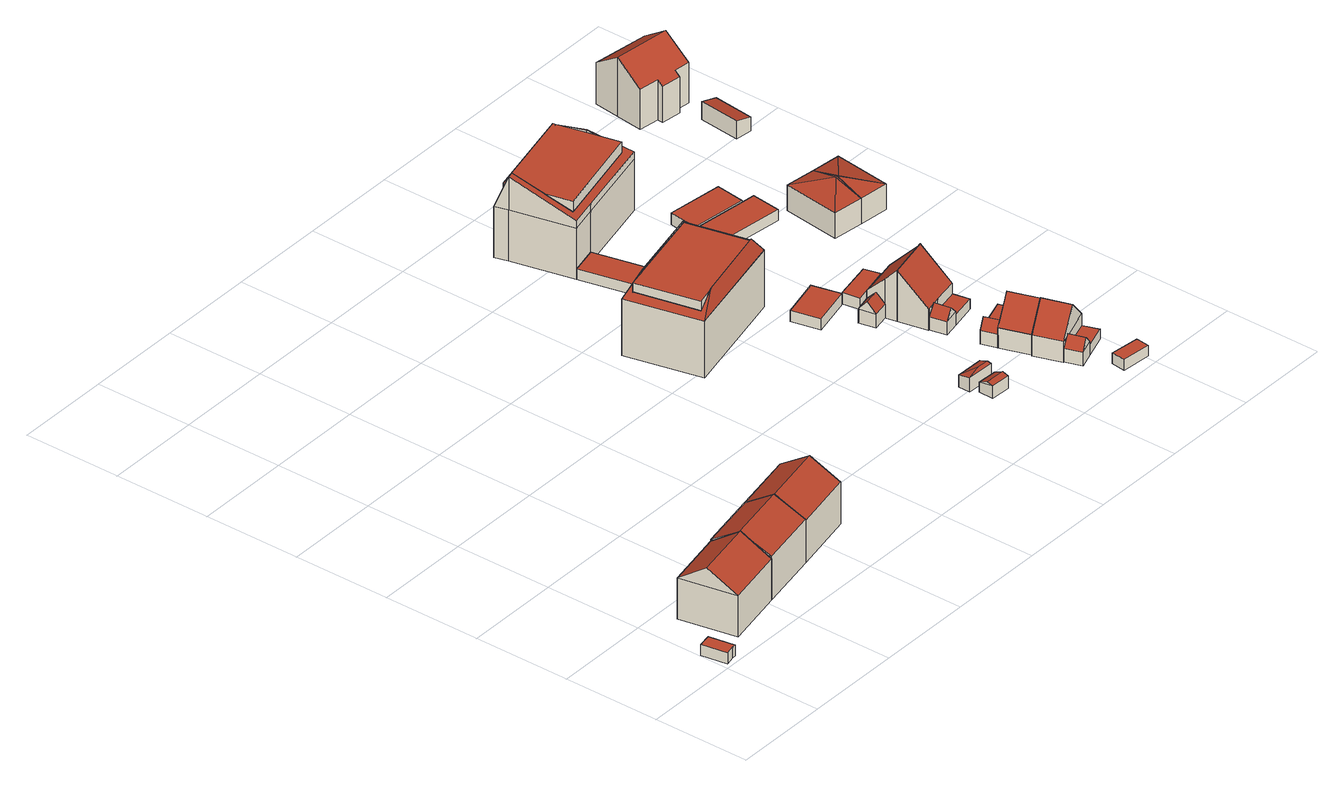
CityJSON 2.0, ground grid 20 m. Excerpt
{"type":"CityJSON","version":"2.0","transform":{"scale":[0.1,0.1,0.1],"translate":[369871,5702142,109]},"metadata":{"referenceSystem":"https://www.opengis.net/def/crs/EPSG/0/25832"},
"CityObjects":{
"building1":{"type":"Building","attributes":{"Gemeindeschluessel":"05911000","Geometrietyp2DReferenz":"3000","function":"31001_2463","roofType":"1000","measuredHeight":2.28,"storeysAboveGround":1},"geometry":[{"type":"Solid","lod":"2","boundaries":[[[[0,1,2,3]],[[4,5,1,0]],[[6,7,5,4]],[[8,9,7,6]],[[3,2,9,8]],[[6,4,0,3,8]],[[1,5,7,9,2]]]],"semantics":{"surfaces":[{"type":"WallSurface"},{"type":"RoofSurface"},{"type":"GroundSurface"}],"values":[[0,0,0,0,0,1,2]]}}]},
"building2":{"type":"Building","attributes":{"Gemeindeschluessel":"05911000","Geometrietyp2DReferenz":"3000","function":"31001_1010","roofType":"3100","measuredHeight":12.69,"storeysAboveGround":2},"address":[{"country":"Germany","locality":"Bochum","thoroughfareNumber":"5c","thoroughfareName":"Freisenbruch"}],"geometry":[{"type":"Solid","lod":"2","boundaries":[[[[10,11,12,13]],[[14,15,11,10]],[[16,17,15,14]],[[13,12,17,16]],[[10,18,14]],[[16,19,13]],[[13,19,18,10]],[[14,18,19,16]],[[11,15,17,12]]]],"semantics":{"surfaces":[{"type":"WallSurface"},{"type":"RoofSurface"},{"type":"GroundSurface"}],"values":[[0,0,0,0,0,0,1,1,2]]}}]},
"building3":{"type":"Building","attributes":{"Gemeindeschluessel":"05911000","Geometrietyp2DReferenz":"3000","function":"31001_1010","roofType":"3100","measuredHeight":12.56,"storeysAboveGround":2},"address":[{"country":"Germany","locality":"Bochum","thoroughfareNumber":"5b","thoroughfareName":"Freisenbruch"}],"geometry":[{"type":"Solid","lod":"2","boundaries":[[[[20,21,11,22]],[[23,24,21,20]],[[25,15,24,23]],[[22,11,15,25]],[[20,26,23]],[[25,27,22]],[[22,27,26,20]],[[23,26,27,25]],[[21,24,15,11]]]],"semantics":{"surfaces":[{"type":"WallSurface"},{"type":"RoofSurface"},{"type":"GroundSurface"}],"values":[[0,0,0,0,0,0,1,1,2]]}}]},
"building4":{"type":"Building","attributes":{"Gemeindeschluessel":"05911000","Geometrietyp2DReferenz":"3000","function":"31001_1010","roofType":"3100","measuredHeight":12.62,"storeysAboveGround":2},"address":[{"country":"Germany","locality":"Bochum","thoroughfareNumber":"5a","thoroughfareName":"Freisenbruch"}],"geometry":[{"type":"Solid","lod":"2","boundaries":[[[[28,29,21,20]],[[30,31,29,28]],[[32,24,31,30]],[[20,21,24,32]],[[28,33,30]],[[32,34,20]],[[20,34,33,28]],[[30,33,34,32]],[[29,31,24,21]]]],"semantics":{"surfaces":[{"type":"WallSurface"},{"type":"RoofSurface"},{"type":"GroundSurface"}],"values":[[0,0,0,0,0,0,1,1,2]]}}]},
"building5":{"type":"Building","attributes":{"Gemeindeschluessel":"05911000","Geometrietyp2DReferenz":"3000","function":"31001_1010"},"address":[{"country":"Germany","locality":"Bochum","thoroughfareNumber":"2a","thoroughfareName":"Stalleickenweg"}],"children":["building5-1","building5-2"]},
"building5-1":{"type":"BuildingPart","attributes":{"roofType":"1000","measuredHeight":14.69,"storeysAboveGround":4},"parents":["building5"],"geometry":[{"type":"Solid","lod":"2","boundaries":[[[[35,36,37,38,39,40,41,42,43,44]],[[45,46,47,48,49,50,51,52]],[[53,40,39,54]],[[45,52,55,56]],[[53,54,56,55]],[[54,39,38]],[[46,57,58,47]],[[46,45,56,57]],[[48,47,58,59]],[[57,37,36,58]],[[58,36,35,59]],[[56,54,38,37,57]],[[49,48,59,60]],[[59,35,44,60]],[[41,40,53]],[[52,51,61,55]],[[50,62,61,51]],[[50,49,60,62]],[[61,42,41,53,55]],[[62,43,42,61]],[[60,44,43,62]]]],"semantics":{"surfaces":[{"type":"RoofSurface"},{"type":"GroundSurface"},{"type":"WallSurface"},{"type":"ClosureSurface"}],"values":[[0,1,2,3,3,2,3,3,3,3,3,3,3,3,2,3,3,3,3,3,3]]}}]},
"building5-2":{"type":"BuildingPart","attributes":{"roofType":"5000","measuredHeight":15.23,"storeysAboveGround":4},"parents":["building5"],"geometry":[{"type":"Solid","lod":"2","boundaries":[[[[63,64,65,66]],[[67,68,64,63]],[[69,70,68,67]],[[71,72,70,69]],[[60,49,50,62]],[[58,47,48,59]],[[73,74,72,71]],[[66,65,74,73]],[[75,76,66,77]],[[78,79,80,81,82]],[[75,77,78,82,83,84]],[[76,41,53,54,38,81,80,63,66]],[[63,80,67]],[[67,80,79,69]],[[69,79,78,71]],[[71,78,77,73]],[[73,77,66]],[[64,68,70,72,74,65],[46,45,52,51,50,49,48,47]],[[47,58,57,46]],[[46,57,56,45]],[[45,56,55,52]],[[52,55,61,51]],[[51,61,62,50]],[[49,60,59,48]],[[37,36,82,81]],[[57,58,36,37]],[[37,81,38]],[[57,37,38,54,56]],[[56,54,53,55]],[[41,76,42]],[[53,41,42,61,55]],[[42,76,75,43]],[[42,43,62,61]],[[44,43,75,84]],[[43,44,60,62]],[[44,84,83,35]],[[59,60,44,35]],[[35,83,82,36]],[[35,36,58,59]]]],"semantics":{"surfaces":[{"type":"WallSurface"},{"type":"RoofSurface"},{"type":"GroundSurface"},{"type":"ClosureSurface"}],"values":[[0,0,0,0,0,0,0,0,1,1,1,1,0,0,0,0,0,2,3,3,3,3,3,3,0,3,0,3,3,0,3,0,3,0,3,0,3,0,3]]}}]},
"building6":{"type":"Building","attributes":{"Gemeindeschluessel":"05911000","Geometrietyp2DReferenz":"3000","function":"31001_1313","roofType":"3100","measuredHeight":2.94,"storeysAboveGround":1},"geometry":[{"type":"Solid","lod":"2","boundaries":[[[[85,86,87,88]],[[89,90,86,85]],[[91,92,90,89]],[[88,87,92,91]],[[85,93,89]],[[91,94,88]],[[88,94,93,85]],[[89,93,94,91]],[[86,90,92,87]]]],"semantics":{"surfaces":[{"type":"WallSurface"},{"type":"RoofSurface"},{"type":"GroundSurface"}],"values":[[0,0,0,0,0,0,1,1,2]]}}]},
"building7":{"type":"Building","attributes":{"Gemeindeschluessel":"05911000","Geometrietyp2DReferenz":"3000","function":"31001_1313","roofType":"5000","measuredHeight":3.18,"storeysAboveGround":1},"geometry":[{"type":"Solid","lod":"2","boundaries":[[[[95,96,97,98]],[[99,100,96,95]],[[101,102,100,99]],[[98,97,102,101]],[[95,103,99]],[[101,104,98]],[[98,104,103,95]],[[99,103,104,101]],[[96,100,102,97]]]],"semantics":{"surfaces":[{"type":"WallSurface"},{"type":"RoofSurface"},{"type":"GroundSurface"}],"values":[[0,0,0,0,1,0,1,1,2]]}}]},
"building8":{"type":"Building","attributes":{"Gemeindeschluessel":"05911000","Geometrietyp2DReferenz":"3000","function":"31001_2523","roofType":"1000","measuredHeight":2.22,"storeysAboveGround":1},"geometry":[{"type":"Solid","lod":"2","boundaries":[[[[105,106,107,108]],[[109,110,106,105]],[[111,112,110,109]],[[108,107,112,111]],[[109,105,108,111]],[[106,110,112,107]]]],"semantics":{"surfaces":[{"type":"WallSurface"},{"type":"RoofSurface"},{"type":"GroundSurface"}],"values":[[0,0,0,0,1,2]]}}]},
"building9":{"type":"Building","attributes":{"Gemeindeschluessel":"05911000","Geometrietyp2DReferenz":"3000","function":"31001_2463","roofType":"1000","measuredHeight":2.21,"storeysAboveGround":1},"geometry":[{"type":"Solid","lod":"2","boundaries":[[[[113,114,115,116]],[[105,106,114,113]],[[108,107,106,105]],[[116,115,107,108]],[[105,113,116,108]],[[114,106,107,115]]]],"semantics":{"surfaces":[{"type":"WallSurface"},{"type":"RoofSurface"},{"type":"GroundSurface"}],"values":[[0,0,0,0,1,2]]}}]},
"building10":{"type":"Building","attributes":{"Gemeindeschluessel":"05911000","Geometrietyp2DReferenz":"3000","function":"31001_2463","roofType":"1000","measuredHeight":2.29,"storeysAboveGround":1},"geometry":[{"type":"Solid","lod":"2","boundaries":[[[[117,118,119,120]],[[121,122,118,117]],[[123,124,122,121]],[[120,119,124,123]],[[121,117,120,123]],[[118,122,124,119]]]],"semantics":{"surfaces":[{"type":"WallSurface"},{"type":"RoofSurface"},{"type":"GroundSurface"}],"values":[[0,0,0,0,1,2]]}}]},
"building11":{"type":"Building","attributes":{"Gemeindeschluessel":"05911000","Geometrietyp2DReferenz":"3000","function":"31001_1010"},"address":[{"country":"Germany","locality":"Bochum","thoroughfareNumber":"2","thoroughfareName":"Stalleickenweg"}],"children":["building11-1","building11-2"]},
"building11-1":{"type":"BuildingPart","attributes":{"roofType":"3100","measuredHeight":4.88,"storeysAboveGround":1},"parents":["building11"],"geometry":[{"type":"Solid","lod":"2","boundaries":[[[[125,126,127,128]],[[129,130,131,132]],[[128,127,130,129]],[[129,133,128]],[[128,133,134,125]],[[132,134,133,129]],[[126,131,130,127]],[[131,126,125,132]],[[125,134,132]]]],"semantics":{"surfaces":[{"type":"WallSurface"},{"type":"RoofSurface"},{"type":"GroundSurface"},{"type":"ClosureSurface"}],"values":[[0,0,0,0,1,1,2,3,3]]}}]},
"building11-2":{"type":"BuildingPart","attributes":{"roofType":"2100","measuredHeight":10.79,"storeysAboveGround":1},"parents":["building11"],"geometry":[{"type":"Solid","lod":"2","boundaries":[[[[135,136,126,125,137]],[[138,139,136,135]],[[140,141,139,138]],[[142,143,141,140]],[[144,132,131,143,142]],[[140,138,135,137,144,142]],[[126,136,139,141,143,131]],[[125,134,132,144,137]],[[126,131,132,125]],[[132,134,125]]]],"semantics":{"surfaces":[{"type":"WallSurface"},{"type":"RoofSurface"},{"type":"GroundSurface"},{"type":"ClosureSurface"}],"values":[[0,0,0,0,0,1,2,0,3,3]]}}]},
"building12":{"type":"Building","attributes":{"Gemeindeschluessel":"05911000","Geometrietyp2DReferenz":"3000","function":"31001_1010"},"address":[{"country":"Germany","locality":"Bochum","thoroughfareNumber":"8","thoroughfareName":"Stalleickenweg"}],"children":["building12-1","building12-2"]},
"building12-1":{"type":"BuildingPart","attributes":{"roofType":"3100","measuredHeight":4.9,"storeysAboveGround":1},"parents":["building12"],"geometry":[{"type":"Solid","lod":"2","boundaries":[[[[145,146,147,148]],[[149,150,146,145]],[[151,152,150,149]],[[153,154,155,151,149]],[[156,154,153,157,158]],[[157,153,149,145]],[[158,157,145,148]],[[147,146,150,152]],[[147,152,151,148]],[[156,155,154]],[[156,158,148,151,155]]]],"semantics":{"surfaces":[{"type":"WallSurface"},{"type":"RoofSurface"},{"type":"GroundSurface"},{"type":"ClosureSurface"}],"values":[[0,0,0,1,1,0,0,2,3,0,3]]}}]},
"building12-2":{"type":"BuildingPart","attributes":{"roofType":"5000","measuredHeight":9.39,"storeysAboveGround":1},"parents":["building12"],"geometry":[{"type":"Solid","lod":"2","boundaries":[[[[159,160,161,162]],[[163,164,160,159]],[[165,166,164,163]],[[165,163,167,168]],[[167,159,162,168]],[[159,167,163]],[[155,156,165,168,162]],[[160,164,166,147,152,161]],[[161,152,151,155,162]],[[158,148,147,166,165,156]],[[152,147,148,151]],[[151,148,158,156,155]]]],"semantics":{"surfaces":[{"type":"WallSurface"},{"type":"RoofSurface"},{"type":"GroundSurface"},{"type":"ClosureSurface"}],"values":[[0,0,0,1,1,0,0,2,0,0,3,3]]}}]},
"building13":{"type":"Building","attributes":{"Gemeindeschluessel":"05911000","Geometrietyp2DReferenz":"3000","function":"31001_1010"},"address":[{"country":"Germany","locality":"Bochum","thoroughfareNumber":"6","thoroughfareName":"Stalleickenweg"}],"children":["building13-1","building13-2"]},
"building13-1":{"type":"BuildingPart","attributes":{"roofType":"3100","measuredHeight":4.77,"storeysAboveGround":1},"parents":["building13"],"geometry":[{"type":"Solid","lod":"2","boundaries":[[[[169,170,171,172]],[[173,174,170,169]],[[175,176,174,173]],[[177,178,179,175,173]],[[180,178,177,169,172]],[[177,173,169]],[[171,170,174,176]],[[171,176,175,172]],[[180,179,178]],[[180,172,175,179]]]],"semantics":{"surfaces":[{"type":"WallSurface"},{"type":"RoofSurface"},{"type":"GroundSurface"},{"type":"ClosureSurface"}],"values":[[0,0,0,1,1,0,2,3,0,3]]}}]},
"building13-2":{"type":"BuildingPart","attributes":{"roofType":"5000","measuredHeight":9.28,"storeysAboveGround":1},"parents":["building13"],"geometry":[{"type":"Solid","lod":"2","boundaries":[[[[181,172,171,182,183]],[[184,185,176,175,186]],[[187,188,185,184]],[[159,189,188,187]],[[183,182,189,159]],[[184,190,191,187]],[[192,193,194,195,191,190]],[[191,195,159,187]],[[195,194,183,159]],[[194,193,181,183]],[[193,192,186,179,180,181]],[[192,190,184,186]],[[171,176,185,188,189,182]],[[179,186,175]],[[172,181,180]],[[176,171,172,175]],[[172,180,179,175]]]],"semantics":{"surfaces":[{"type":"WallSurface"},{"type":"RoofSurface"},{"type":"GroundSurface"},{"type":"ClosureSurface"}],"values":[[0,0,0,0,0,1,1,0,0,0,0,0,2,0,0,3,3]]}}]},
"building14":{"type":"Building","attributes":{"Gemeindeschluessel":"05911000","Geometrietyp2DReferenz":"3000","function":"31001_1010"},"address":[{"country":"Germany","locality":"Bochum","thoroughfareNumber":"4","thoroughfareName":"Stalleickenweg"}],"children":["building14-1","building14-2"]},
"building14-1":{"type":"BuildingPart","attributes":{"roofType":"3100","measuredHeight":4.71,"storeysAboveGround":1},"parents":["building14"],"geometry":[{"type":"Solid","lod":"2","boundaries":[[[[196,197,198,199]],[[200,201,197,196]],[[202,203,201,200]],[[204,205,206,202,200]],[[207,205,204,208,209]],[[208,204,200,196]],[[209,208,196,199]],[[198,197,201,203]],[[203,202,199,198]],[[207,206,205]],[[207,209,199,202,206]]]],"semantics":{"surfaces":[{"type":"WallSurface"},{"type":"RoofSurface"},{"type":"GroundSurface"},{"type":"ClosureSurface"}],"values":[[0,0,0,1,1,0,0,2,3,0,3]]}}]},
"building14-2":{"type":"BuildingPart","attributes":{"roofType":"2100","measuredHeight":10.82,"storeysAboveGround":1},"parents":["building14"],"geometry":[{"type":"Solid","lod":"2","boundaries":[[[[142,143,210,211]],[[212,141,143,142]],[[213,214,141,212]],[[215,209,199,198,214,213]],[[211,210,203,202,216]],[[206,207,215,213,212,142,211,216]],[[143,141,214,198,203,210]],[[206,216,202]],[[209,215,207]],[[203,198,199,202]],[[199,209,207,206,202]]]],"semantics":{"surfaces":[{"type":"WallSurface"},{"type":"RoofSurface"},{"type":"GroundSurface"},{"type":"ClosureSurface"}],"values":[[0,0,0,0,0,1,2,0,0,3,3]]}}]},
"building15":{"type":"Building","attributes":{"Gemeindeschluessel":"05911000","Geometrietyp2DReferenz":"3000","function":"31001_1010"},"address":[{"country":"Germany","locality":"Bochum","thoroughfareNumber":"2b","thoroughfareName":"Stalleickenweg"}],"children":["building15-1","building15-2"]},
"building15-1":{"type":"BuildingPart","attributes":{"roofType":"1000","measuredHeight":15.21,"storeysAboveGround":4},"parents":["building15"],"geometry":[{"type":"Solid","lod":"2","boundaries":[[[[217,218,219,220,221,222,223,224,225,226]],[[227,228,229,230,231,232,233]],[[222,221,234]],[[235,225,224]],[[233,236,237,227]],[[228,227,237,238]],[[235,224,223,237,236]],[[238,237,223,222,234]],[[234,221,220,239]],[[229,228,238,240]],[[234,239,240,238]],[[217,226,241]],[[220,219,239]],[[232,231,242,243]],[[230,244,242,231]],[[230,229,240,244]],[[242,218,217,241,243]],[[244,219,218,242]],[[240,239,219,244]],[[241,226,225,235]],[[233,232,243,236]],[[241,235,236,243]]]],"semantics":{"surfaces":[{"type":"RoofSurface"},{"type":"GroundSurface"},{"type":"WallSurface"},{"type":"ClosureSurface"}],"values":[[0,1,2,2,3,3,3,3,2,3,3,2,2,3,3,3,3,3,3,2,3,3]]}}]},
"building15-2":{"type":"BuildingPart","attributes":{"roofType":"5000","measuredHeight":17.82,"storeysAboveGround":4},"parents":["building15"],"geometry":[{"type":"Solid","lod":"2","boundaries":[[[[245,246,115,247]],[[248,249,246,245]],[[250,251,249,248]],[[252,253,251,250]],[[254,114,253,252]],[[247,115,114,254]],[[250,219,255,256]],[[239,219,250,248,257,258,222,234]],[[255,217,241,235,224,258,257,259,260,256]],[[248,245,257]],[[247,259,257,245]],[[250,256,252]],[[252,256,260,254]],[[254,260,259,247]],[[246,249,251,253,114,115],[233,232,231,230,229,228,227]],[[227,237,236,233]],[[233,236,243,232]],[[232,243,242,231]],[[231,242,244,230]],[[230,244,240,229]],[[229,240,238,228]],[[238,237,227,228]],[[223,258,224]],[[237,223,224,235,236]],[[236,235,241,243]],[[217,255,218]],[[241,217,218,242,243]],[[218,255,219]],[[218,219,244,242]],[[244,219,239,240]],[[240,239,234,238]],[[222,258,223]],[[234,222,223,237,238]]]],"semantics":{"surfaces":[{"type":"WallSurface"},{"type":"RoofSurface"},{"type":"GroundSurface"},{"type":"ClosureSurface"}],"values":[[0,0,0,0,0,0,1,1,1,0,0,0,0,0,2,3,3,3,3,3,3,3,0,3,3,0,3,0,3,3,3,0,3]]}}]},
"building16":{"type":"Building","attributes":{"Gemeindeschluessel":"05911000","Geometrietyp2DReferenz":"3000","function":"31001_2463","roofType":"1000","measuredHeight":2.31,"storeysAboveGround":1},"geometry":[{"type":"Solid","lod":"2","boundaries":[[[[261,262,263,264]],[[265,266,262,261]],[[267,268,266,265]],[[264,263,268,267]],[[265,261,264,267]],[[262,266,268,263]]]],"semantics":{"surfaces":[{"type":"WallSurface"},{"type":"RoofSurface"},{"type":"GroundSurface"}],"values":[[0,0,0,0,1,2]]}}]},
"building17":{"type":"Building","attributes":{"Gemeindeschluessel":"05911000","Geometrietyp2DReferenz":"3000","function":"31001_2463","roofType":"1000","measuredHeight":2.73,"storeysAboveGround":1},"geometry":[{"type":"Solid","lod":"2","boundaries":[[[[269,270,271,272]],[[273,274,270,269]],[[275,276,274,273]],[[272,271,276,275]],[[273,269,272,275]],[[270,274,276,271]]]],"semantics":{"surfaces":[{"type":"WallSurface"},{"type":"RoofSurface"},{"type":"GroundSurface"}],"values":[[0,0,0,0,1,2]]}}]},
"building18":{"type":"Building","attributes":{"Gemeindeschluessel":"05911000","Geometrietyp2DReferenz":"3000","function":"31001_2463","roofType":"1000","measuredHeight":2.43,"storeysAboveGround":1},"geometry":[{"type":"Solid","lod":"2","boundaries":[[[[277,278,279,280]],[[281,282,278,277]],[[283,284,282,281]],[[280,279,284,283]],[[281,277,280,283]],[[278,282,284,279]]]],"semantics":{"surfaces":[{"type":"WallSurface"},{"type":"RoofSurface"},{"type":"GroundSurface"}],"values":[[0,0,0,0,1,2]]}}]},
"building19":{"type":"Building","attributes":{"Gemeindeschluessel":"05911000","Geometrietyp2DReferenz":"3000","function":"31001_2463","roofType":"1000","measuredHeight":2.17,"storeysAboveGround":1},"geometry":[{"type":"Solid","lod":"2","boundaries":[[[[285,214,198,286]],[[287,288,214,285]],[[289,197,288,287]],[[286,198,197,289]],[[287,285,286,289]],[[214,288,197,198]]]],"semantics":{"surfaces":[{"type":"WallSurface"},{"type":"RoofSurface"},{"type":"GroundSurface"}],"values":[[0,0,0,0,1,2]]}}]},
"building20":{"type":"Building","attributes":{"Gemeindeschluessel":"05911000","Geometrietyp2DReferenz":"3000","function":"31001_2463","roofType":"1000","measuredHeight":2.06,"storeysAboveGround":1},"geometry":[{"type":"Solid","lod":"2","boundaries":[[[[290,166,147,291]],[[292,293,166,290]],[[294,146,293,292]],[[291,147,146,294]],[[292,290,291,294]],[[166,293,146,147]]]],"semantics":{"surfaces":[{"type":"WallSurface"},{"type":"RoofSurface"},{"type":"GroundSurface"}],"values":[[0,0,0,0,1,2]]}}]},
"building21":{"type":"Building","attributes":{"Gemeindeschluessel":"05911000","Geometrietyp2DReferenz":"3000","function":"31001_2463","roofType":"1000","measuredHeight":2.32,"storeysAboveGround":1},"geometry":[{"type":"Solid","lod":"2","boundaries":[[[[295,296,297,298]],[[299,300,296,295]],[[301,302,300,299]],[[303,304,302,301]],[[305,306,304,303]],[[298,297,306,305]],[[303,301,299,295,298,305]],[[296,300,302,304,306,297]]]],"semantics":{"surfaces":[{"type":"WallSurface"},{"type":"RoofSurface"},{"type":"GroundSurface"}],"values":[[0,0,0,0,0,0,1,2]]}}]},
"building22":{"type":"Building","attributes":{"Gemeindeschluessel":"05911000","Geometrietyp2DReferenz":"3000","function":"31001_2463","roofType":"1000","measuredHeight":2.48,"storeysAboveGround":1},"geometry":[{"type":"Solid","lod":"2","boundaries":[[[[307,308,309,310]],[[311,312,308,307]],[[313,314,312,311]],[[310,309,314,313]],[[311,307,310,313]],[[308,312,314,309]]]],"semantics":{"surfaces":[{"type":"WallSurface"},{"type":"RoofSurface"},{"type":"GroundSurface"}],"values":[[0,0,0,0,1,2]]}}]},
"building23":{"type":"Building","attributes":{"Gemeindeschluessel":"05911000","Geometrietyp2DReferenz":"3000","function":"31001_1010","roofType":"5000","measuredHeight":7.25,"storeysAboveGround":2},"address":[{"country":"Germany","locality":"Bochum","thoroughfareNumber":"2c","thoroughfareName":"Stalleickenweg"}],"geometry":[{"type":"Solid","lod":"2","boundaries":[[[[315,316,317,318]],[[319,320,316,315]],[[321,322,320,319]],[[318,317,322,321]],[[315,323,319]],[[321,324,318]],[[318,324,323]],[[323,315,318]],[[323,324,321]],[[321,319,323]],[[316,320,322,317]]]],"semantics":{"surfaces":[{"type":"WallSurface"},{"type":"RoofSurface"},{"type":"GroundSurface"}],"values":[[0,0,0,0,1,0,1,1,1,1,2]]}}]},
"building24":{"type":"Building","attributes":{"Gemeindeschluessel":"05911000","Geometrietyp2DReferenz":"3000","function":"31001_1010","roofType":"5000","measuredHeight":7.25,"storeysAboveGround":2},"address":[{"country":"Germany","locality":"Bochum","thoroughfareNumber":"2d","thoroughfareName":"Stalleickenweg"}],"geometry":[{"type":"Solid","lod":"2","boundaries":[[[[325,326,322,321]],[[327,328,326,325]],[[318,317,328,327]],[[321,322,317,318]],[[325,329,327]],[[318,324,321]],[[329,325,321]],[[321,324,329]],[[327,329,324]],[[324,318,327]],[[326,328,317,322]]]],"semantics":{"surfaces":[{"type":"WallSurface"},{"type":"RoofSurface"},{"type":"GroundSurface"}],"values":[[0,0,0,0,1,0,1,1,1,1,2]]}}]},
"building25":{"type":"Building","attributes":{"Gemeindeschluessel":"05911000","Geometrietyp2DReferenz":"3000","function":"31001_2463","roofType":"2100","measuredHeight":3.79,"storeysAboveGround":1},"geometry":[{"type":"Solid","lod":"2","boundaries":[[[[330,331,332,333]],[[334,335,331,330]],[[336,337,335,334]],[[333,332,337,336]],[[334,330,333,336]],[[331,335,337,332]]]],"semantics":{"surfaces":[{"type":"WallSurface"},{"type":"RoofSurface"},{"type":"GroundSurface"}],"values":[[0,0,0,0,1,2]]}}]},
"building26":{"type":"Building","attributes":{"Gemeindeschluessel":"05911000","Geometrietyp2DReferenz":"3000","function":"31001_1010","roofType":"3100","measuredHeight":12.5,"storeysAboveGround":2},"address":[{"country":"Germany","locality":"Bochum","thoroughfareNumber":"271","thoroughfareName":"Wattenscheider Hellweg"}],"geometry":[{"type":"Solid","lod":"2","boundaries":[[[[338,339,340,341]],[[342,343,339,338]],[[344,345,343,342]],[[346,347,345,344]],[[348,349,347,346]],[[350,351,349,348]],[[352,353,351,350]],[[354,355,353,352]],[[356,357,355,354]],[[341,340,357,356]],[[350,348,346,352]],[[344,342,338,341,356,354,352,346]],[[339,343,345,347,349,351,353,355,357,340]]]],"semantics":{"surfaces":[{"type":"WallSurface"},{"type":"RoofSurface"},{"type":"GroundSurface"}],"values":[[0,0,0,0,0,0,0,0,0,0,1,1,2]]}}]}
},
"vertices":[
[3,62,30],[3,62,7],[12,9,7],[12,9,30],[31,67,30],[31,67,7],[40,14,30],[40,14,7],[32,13,30],[32,13,7],
[189,187,95],[189,187,8],[64,162,8],[64,162,95],[212,70,95],[212,70,8],[87,45,95],[87,45,8],[200,129,135],[75,105,135],
[315,211,98],[315,211,8],[189,187,98],[338,94,100],[338,94,8],[212,70,100],[326,155,134],[200,131,134],
[446,237,98],[446,237,8],[469,120,97],[469,120,8],[338,94,97],[457,180,134],[327,154,134],
[841,766,168],[839,765,168],[680,729,168],[673,727,168],[641,720,168],[670,591,168],[703,599,168],[710,600,168],[868,637,168],[870,638,168],[641,720,21],[680,729,21],[839,765,21],[841,766,21],[870,638,21],[868,637,21],[710,600,21],[670,591,21],[670,591,149],[641,720,150],[670,591,140],[641,720,140],[680,729,140],[839,765,140],[841,766,140],[870,638,140],[710,600,140],[868,637,140],
[622,729,140],[622,729,21],[658,573,21],[658,573,140],[623,729,140],[623,729,21],[800,770,140],[800,770,21],[856,783,140],[856,783,21],[892,627,140],[892,627,21],[868,637,174],[710,600,172],[892,627,142],[856,783,142],[800,770,142],[623,729,141],[680,729,172],[839,765,173],[841,766,170],[870,638,170],
[968,174,37],[968,174,16],[927,176,16],[927,176,37],[967,143,43],[967,143,16],[926,145,43],[926,145,16],[968,156,46],[926,158,46],
[914,187,48],[914,187,18],[972,185,18],[972,185,48],[915,212,43],[915,212,18],[973,211,43],[973,211,18],[947,194,50],[972,193,50],
[848,818,38],[848,818,16],[792,804,16],[792,804,38],[856,783,38],[856,783,16],[800,770,38],[800,770,16],
[817,953,38],[817,953,16],[761,940,16],[761,940,38],
[969,584,44],[969,584,21],[886,564,21],[886,564,44],[983,526,44],[983,526,21],[899,506,44],[899,506,21],
[990,476,51],[990,476,21],[956,468,21],[956,468,51],[963,434,50],[963,434,21],[997,441,21],[997,441,50],[960,452,70],[994,459,70],
[990,477,66],[990,477,21],[990,476,68],[1078,495,66],[1078,495,21],[1090,437,128],[1090,437,21],[1002,418,129],[1002,418,21],[997,441,104],
[1131,92,48],[1131,92,19],[1120,126,19],[1120,126,48],[1098,81,48],[1098,81,19],[1087,115,48],[1087,115,19],[1115,87,68],[1104,120,68],[1100,119,64],[1108,121,64],[1131,92,49],[1120,126,49],
[1067,170,64],[1067,170,19],[1086,114,19],[1086,114,64],[1152,200,65],[1152,200,19],[1171,142,65],[1171,142,19],[1110,185,113],[1128,128,113],
[1038,262,49],[1038,262,21],[1048,230,21],[1048,230,49],[1070,273,49],[1070,273,21],[1081,241,49],[1081,241,21],[1054,268,68],[1065,235,68],[1069,237,64],[1061,234,64],
[1048,230,64],[1047,230,21],[1047,230,64],[1132,258,64],[1132,258,21],[1081,241,64],[1152,200,64],[1152,200,21],[1067,170,21],[1089,244,113],[1109,185,113],[1081,241,104],[1048,230,66],[1047,230,65],[1067,170,65],
[1056,331,49],[1056,331,21],[1049,365,21],[1049,365,49],[1023,324,49],[1023,324,21],[1016,358,49],[1016,358,21],[1040,328,68],[1033,362,68],[1031,361,66],[1036,362,66],[1056,331,50],[1049,365,50],
[1015,358,21],[1015,358,66],[1090,437,130],[1103,376,65],[1103,376,21],[1049,365,66],[1016,358,66],
[955,1055,168],[952,1069,168],[938,1127,168],[937,1133,168],[740,1087,168],[742,1081,168],[744,1071,168],[759,1009,168],[772,957,168],[967,1003,168],[744,1071,16],[740,1087,16],[937,1133,16],[938,1127,16],[952,1069,16],[967,1003,16],[772,957,16],[740,1087,153],[772,957,146],[772,957,124],[744,1071,124],[740,1087,124],[937,1133,153],[937,1133,124],[967,1003,146],[952,1069,124],[967,1003,124],[938,1127,124],
[731,1068,124],[731,1068,16],[761,940,124],[724,1095,124],[724,1095,16],[953,1149,124],[953,1149,16],[989,993,124],[989,993,16],[817,953,124],[952,1069,174],[989,993,140],[731,1068,194],[744,1071,194],[761,940,140],[817,953,140],
[1135,45,43],[1135,45,20],[1132,16,20],[1132,16,43],[1195,38,43],[1195,38,20],[1192,10,43],[1192,10,20],
[1122,290,48],[1122,290,20],[1070,273,20],[1070,273,48],[1132,258,48],[1132,258,20],[1081,241,48],[1081,241,20],
[1063,542,46],[1063,542,22],[983,526,22],[983,526,46],[1071,509,46],[1071,509,22],[989,490,46],[989,490,22],
[1103,376,43],[1049,365,43],[1110,342,43],[1110,342,21],[1056,331,43],
[1171,142,40],[1120,126,40],[1182,109,40],[1182,109,19],[1131,92,40],
[952,854,44],[952,854,21],[944,794,21],[944,794,44],[980,850,44],[980,850,21],[1094,836,44],[1094,836,21],[1122,833,44],[1122,833,21],[1115,773,44],[1115,773,21],
[1102,896,47],[1102,896,22],[988,910,22],[988,910,47],[1094,836,47],[1094,836,22],[980,850,47],[980,850,22],
[1132,659,77],[1132,659,23],[1194,651,23],[1194,651,77],[1147,778,77],[1147,778,23],[1209,770,77],[1209,770,23],[1198,711,95],[1202,711,95],
[1271,763,77],[1271,763,23],[1256,644,77],[1256,644,23],[1205,710,95],
[1263,983,61],[1263,983,23],[1298,979,23],[1298,979,52],[1272,1068,61],[1272,1068,23],[1307,1064,52],[1307,1064,23],
[1222,1115,100],[1222,1115,23],[1263,1110,23],[1263,1110,100],[1223,1127,108],[1223,1127,23],[1181,1132,108],[1181,1132,23],[1188,1188,148],[1188,1188,23],[1195,1242,110],[1195,1242,23],[1312,1227,110],[1312,1227,23],[1305,1174,148],[1305,1174,23],[1298,1117,108],[1298,1117,23],[1265,1121,108],[1265,1121,23]
]}
